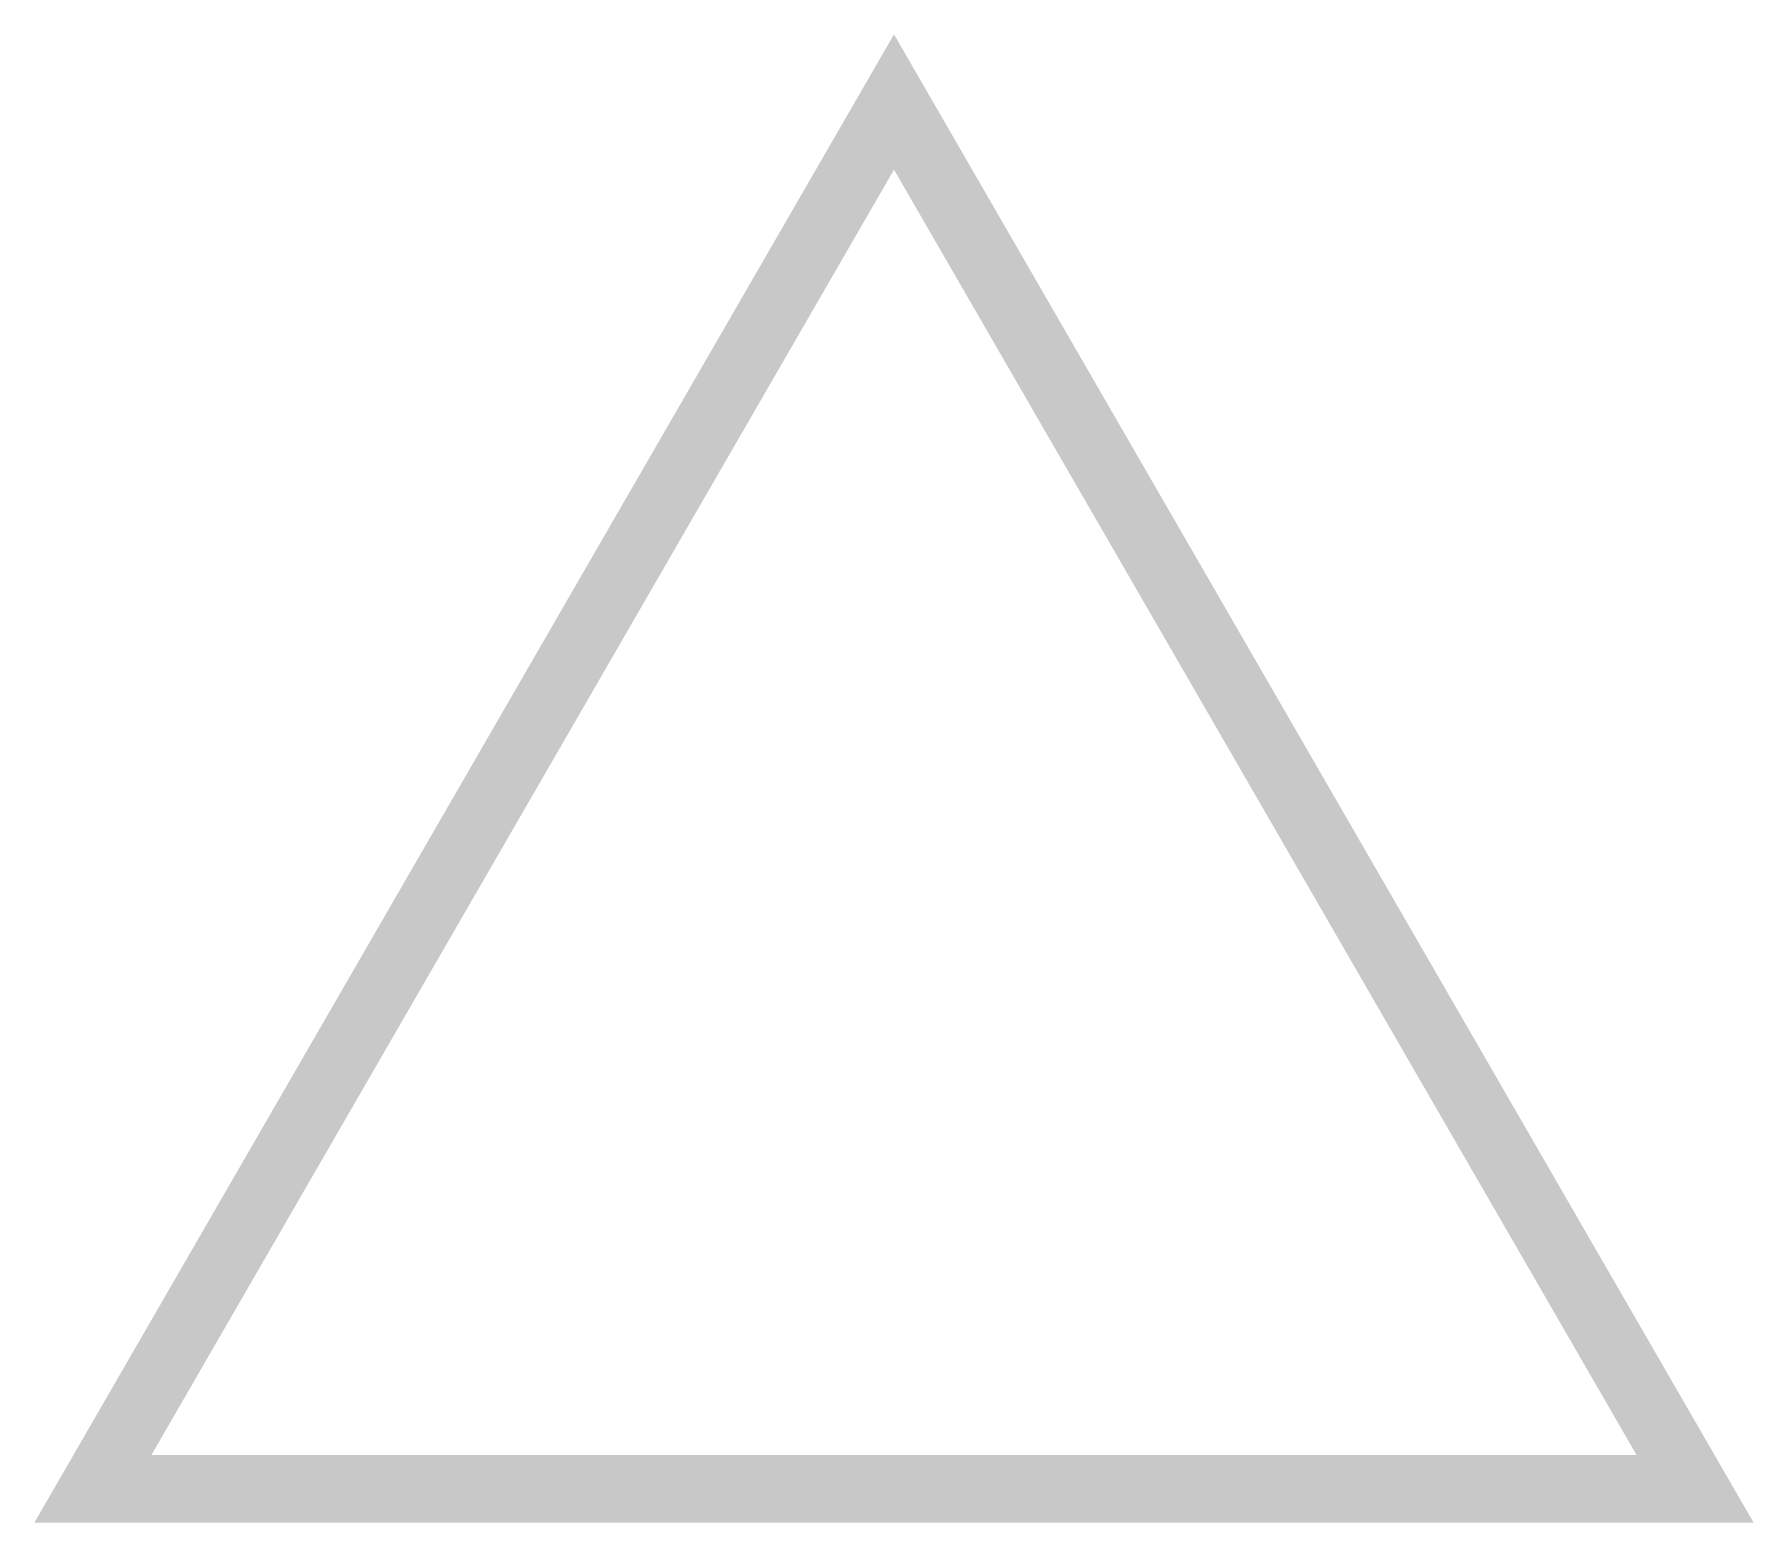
# Model space of a CAD drawing. Header units: millimetres. Extents: x -1.92 to 1.92, y -1.45 to 1.88.
import ezdxf
from ezdxf.enums import TextEntityAlignment as Align

# ---------------------------------------------------------------- set-up
doc = ezdxf.new("R2010")
doc.units = ezdxf.units.MM
doc.layers.add('CBTC', color=7, linetype='Continuous')
doc.styles.add('CHINESE', font='SimSun.ttf', dxfattribs={"width": 0.8, "height": 3})

msp = doc.modelspace()

# ---------------------------------------------------------------- texts
at = {"layer": 'CBTC', "color": 7, "style": 'CHINESE'}
msp.add_text('△', height=3, dxfattribs=at).set_placement((0, 0), align=Align.MIDDLE_CENTER)

doc.saveas('drawing.dxf')
